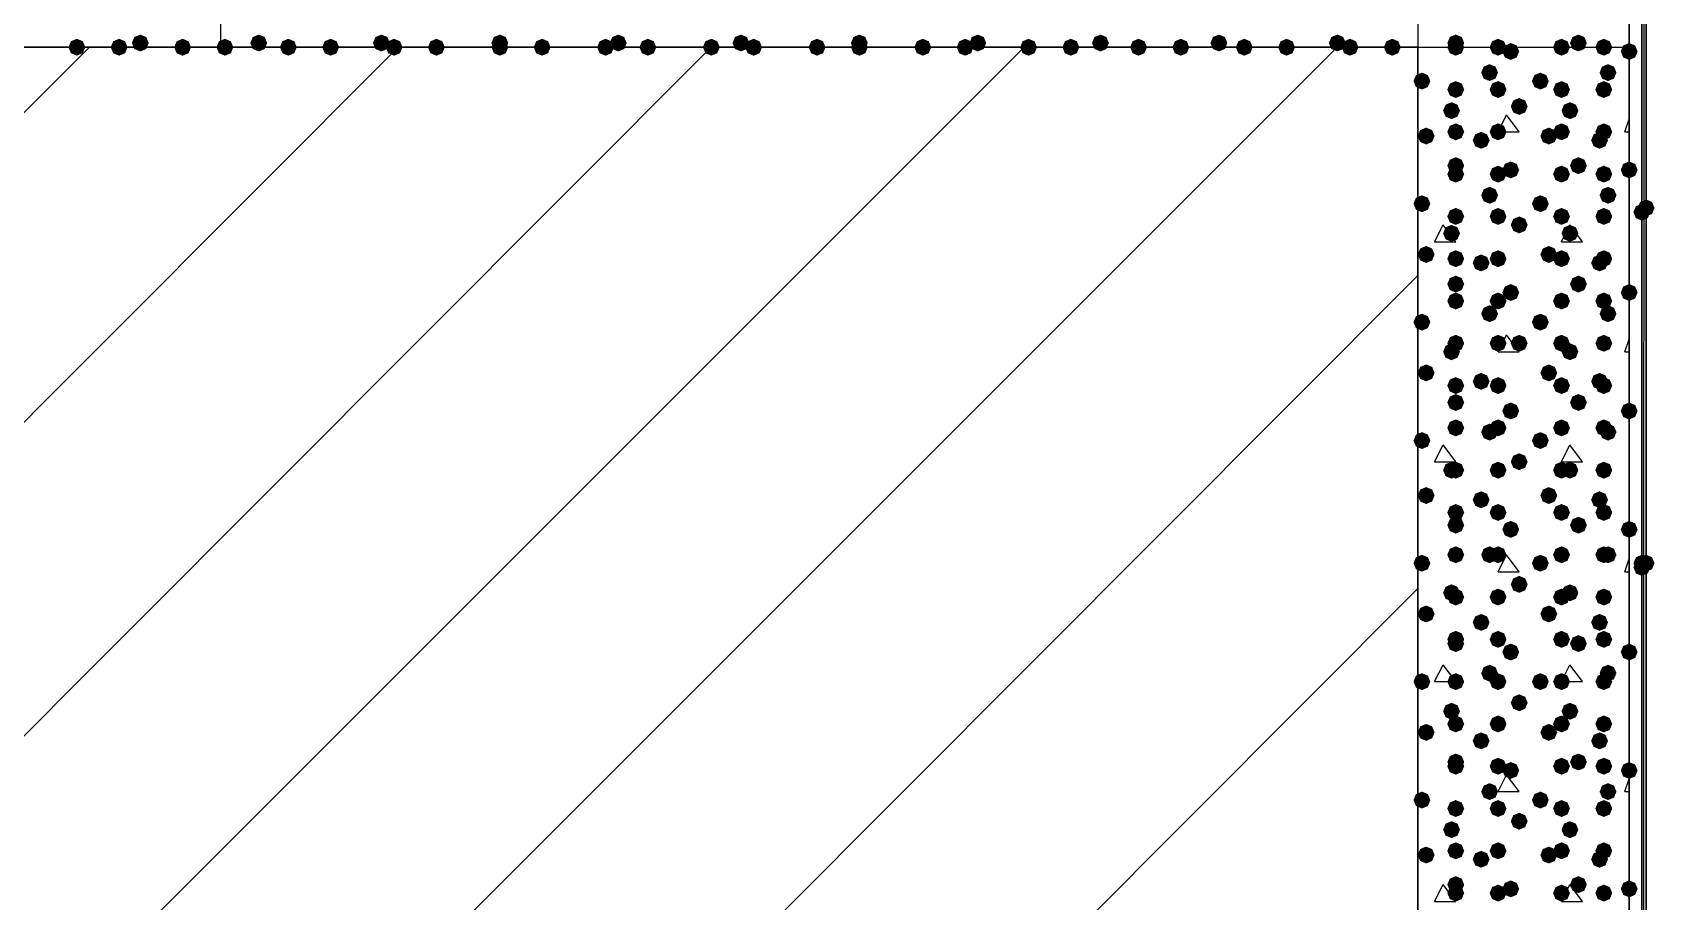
# Model space of a CAD drawing. Header units: millimetres. Extents: x 0 to 420, y 0 to 297.
# Drawn here: x 363.62 to 379.86, y 155.28 to 163.98 of the extents above; entities that cross this region are included whole.
import ezdxf

# ---------------------------------------------------------------- set-up
doc = ezdxf.new("R2010")
doc.units = ezdxf.units.MM
doc.layers.get('0').update_dxf_attribs({"linetype": 'CONTINUOUS'})

msp = doc.modelspace()

# ---------------------------------------------------------------- hatches: boundary and pattern name
at = {"true_color": 0x000007}
h = msp.add_hatch(color=0, dxfattribs=at)
h.paths.add_polyline_path([(379.73, 243.755333), (379.73, 100.160667)], flags=0)
h.paths.add_polyline_path([(379.73, 100.160667), (379.73, 243.755333)], flags=0)
for points in [[(364.151333, 163.83), (364.126463, 163.770204), (364.066667, 163.745333), (364.006871, 163.770204), (363.982, 163.83), (364.006871, 163.889796), (364.066667, 163.914667), (364.126462, 163.889796)], [(364.574667, 163.83), (364.549796, 163.770204), (364.49, 163.745333), (364.430204, 163.770204), (364.405333, 163.83), (364.430204, 163.889796), (364.49, 163.914667), (364.549796, 163.889796)], [(364.786333, 163.872333), (364.761462, 163.812537), (364.701667, 163.787667), (364.641871, 163.812537), (364.617, 163.872333), (364.641871, 163.932129), (364.701667, 163.957), (364.761462, 163.932129)], [(365.209667, 163.83), (365.184796, 163.770204), (365.125, 163.745333), (365.065204, 163.770204), (365.040333, 163.83), (365.065204, 163.889796), (365.125, 163.914667), (365.184796, 163.889796)], [(377.952, 163.872333), (377.927129, 163.812537), (377.867333, 163.787667), (377.807538, 163.812537), (377.782667, 163.872333), (377.807537, 163.932129), (377.867333, 163.957), (377.927129, 163.932129)], [(377.952, 163.83), (377.927129, 163.770204), (377.867333, 163.745333), (377.807538, 163.770204), (377.782667, 163.83), (377.807537, 163.889796), (377.867333, 163.914667), (377.927129, 163.889796)], [(378.375333, 163.83), (378.350462, 163.770204), (378.290667, 163.745333), (378.230871, 163.770204), (378.206, 163.83), (378.230871, 163.889796), (378.290667, 163.914667), (378.350462, 163.889796)], [(379.010333, 163.83), (378.985463, 163.770204), (378.925667, 163.745333), (378.865871, 163.770204), (378.841, 163.83), (378.865871, 163.889796), (378.925667, 163.914667), (378.985462, 163.889796)], [(379.179667, 163.872333), (379.154796, 163.812537), (379.095, 163.787667), (379.035204, 163.812537), (379.010333, 163.872333), (379.035204, 163.932129), (379.095, 163.957), (379.154796, 163.932129)], [(379.433667, 163.83), (379.408796, 163.770204), (379.349, 163.745333), (379.289204, 163.770204), (379.264333, 163.83), (379.289204, 163.889796), (379.349, 163.914667), (379.408796, 163.889796)]]:
    msp.add_hatch(color=0, dxfattribs=at).paths.add_polyline_path(points, flags=0)
at = {"true_color": 0x000008}
for points in [[(365.633, 163.83), (365.608129, 163.770204), (365.548333, 163.745333), (365.488538, 163.770204), (365.463667, 163.83), (365.488537, 163.889796), (365.548333, 163.914667), (365.608129, 163.889796)], [(365.971667, 163.872333), (365.946796, 163.812537), (365.887, 163.787667), (365.827204, 163.812537), (365.802333, 163.872333), (365.827204, 163.932129), (365.887, 163.957), (365.946796, 163.932129)], [(366.268, 163.83), (366.243129, 163.770204), (366.183333, 163.745333), (366.123538, 163.770204), (366.098667, 163.83), (366.123537, 163.889796), (366.183333, 163.914667), (366.243129, 163.889796)], [(366.691333, 163.83), (366.666462, 163.770204), (366.606667, 163.745333), (366.546871, 163.770204), (366.522, 163.83), (366.546871, 163.889796), (366.606667, 163.914667), (366.666462, 163.889796)], [(367.199333, 163.872333), (367.174462, 163.812537), (367.114667, 163.787667), (367.054871, 163.812537), (367.03, 163.872333), (367.054871, 163.932129), (367.114667, 163.957), (367.174462, 163.932129)], [(367.326333, 163.83), (367.301462, 163.770204), (367.241667, 163.745333), (367.181871, 163.770204), (367.157, 163.83), (367.181871, 163.889796), (367.241667, 163.914667), (367.301462, 163.889796)], [(367.749667, 163.83), (367.724796, 163.770204), (367.665, 163.745333), (367.605204, 163.770204), (367.580333, 163.83), (367.605204, 163.889796), (367.665, 163.914667), (367.724796, 163.889796)], [(368.384667, 163.872333), (368.359796, 163.812537), (368.3, 163.787667), (368.240204, 163.812537), (368.215333, 163.872333), (368.240204, 163.932129), (368.3, 163.957), (368.359796, 163.932129)], [(368.384667, 163.83), (368.359796, 163.770204), (368.3, 163.745333), (368.240204, 163.770204), (368.215333, 163.83), (368.240204, 163.889796), (368.3, 163.914667), (368.359796, 163.889796)], [(368.808, 163.83), (368.783129, 163.770204), (368.723333, 163.745333), (368.663537, 163.770204), (368.638667, 163.83), (368.663537, 163.889796), (368.723333, 163.914667), (368.783129, 163.889796)], [(369.443, 163.83), (369.418129, 163.770204), (369.358333, 163.745333), (369.298537, 163.770204), (369.273667, 163.83), (369.298537, 163.889796), (369.358333, 163.914667), (369.418129, 163.889796)], [(369.57, 163.872333), (369.545129, 163.812537), (369.485333, 163.787667), (369.425538, 163.812537), (369.400667, 163.872333), (369.425537, 163.932129), (369.485333, 163.957), (369.545129, 163.932129)], [(369.866333, 163.83), (369.841462, 163.770204), (369.781667, 163.745333), (369.721871, 163.770204), (369.697, 163.83), (369.721871, 163.889796), (369.781667, 163.914667), (369.841462, 163.889796)], [(370.501333, 163.83), (370.476462, 163.770204), (370.416667, 163.745333), (370.356871, 163.770204), (370.332, 163.83), (370.356871, 163.889796), (370.416667, 163.914667), (370.476462, 163.889796)], [(370.797667, 163.872333), (370.772796, 163.812537), (370.713, 163.787667), (370.653204, 163.812537), (370.628333, 163.872333), (370.653204, 163.932129), (370.713, 163.957), (370.772796, 163.932129)], [(370.924667, 163.83), (370.899796, 163.770204), (370.84, 163.745333), (370.780204, 163.770204), (370.755333, 163.83), (370.780204, 163.889796), (370.84, 163.914667), (370.899796, 163.889796)], [(371.559667, 163.83), (371.534796, 163.770204), (371.475, 163.745333), (371.415204, 163.770204), (371.390333, 163.83), (371.415204, 163.889796), (371.475, 163.914667), (371.534796, 163.889796)], [(371.983, 163.872333), (371.958129, 163.812537), (371.898333, 163.787667), (371.838538, 163.812537), (371.813667, 163.872333), (371.838537, 163.932129), (371.898333, 163.957), (371.958129, 163.932129)], [(371.983, 163.83), (371.958129, 163.770204), (371.898333, 163.745333), (371.838538, 163.770204), (371.813667, 163.83), (371.838537, 163.889796), (371.898333, 163.914667), (371.958129, 163.889796)], [(372.618, 163.83), (372.593129, 163.770204), (372.533333, 163.745333), (372.473538, 163.770204), (372.448667, 163.83), (372.473537, 163.889796), (372.533333, 163.914667), (372.593129, 163.889796)], [(373.041333, 163.83), (373.016462, 163.770204), (372.956667, 163.745333), (372.896871, 163.770204), (372.872, 163.83), (372.896871, 163.889796), (372.956667, 163.914667), (373.016462, 163.889796)], [(373.168333, 163.872333), (373.143462, 163.812537), (373.083667, 163.787667), (373.023871, 163.812537), (372.999, 163.872333), (373.023871, 163.932129), (373.083667, 163.957), (373.143462, 163.932129)], [(373.676333, 163.83), (373.651462, 163.770204), (373.591667, 163.745333), (373.531871, 163.770204), (373.507, 163.83), (373.531871, 163.889796), (373.591667, 163.914667), (373.651462, 163.889796)], [(374.099667, 163.83), (374.074796, 163.770204), (374.015, 163.745333), (373.955204, 163.770204), (373.930333, 163.83), (373.955204, 163.889796), (374.015, 163.914667), (374.074796, 163.889796)], [(374.396, 163.872333), (374.371129, 163.812537), (374.311333, 163.787667), (374.251537, 163.812537), (374.226667, 163.872333), (374.251537, 163.932129), (374.311333, 163.957), (374.371129, 163.932129)], [(374.777, 163.83), (374.752129, 163.770204), (374.692333, 163.745333), (374.632538, 163.770204), (374.607667, 163.83), (374.632537, 163.889796), (374.692333, 163.914667), (374.752129, 163.889796)], [(375.200333, 163.83), (375.175462, 163.770204), (375.115667, 163.745333), (375.055871, 163.770204), (375.031, 163.83), (375.055871, 163.889796), (375.115667, 163.914667), (375.175462, 163.889796)], [(375.581333, 163.872333), (375.556462, 163.812537), (375.496667, 163.787667), (375.436871, 163.812537), (375.412, 163.872333), (375.436871, 163.932129), (375.496667, 163.957), (375.556462, 163.932129)], [(375.835333, 163.83), (375.810462, 163.770204), (375.750667, 163.745333), (375.690871, 163.770204), (375.666, 163.83), (375.690871, 163.889796), (375.750667, 163.914667), (375.810462, 163.889796)], [(376.258667, 163.83), (376.233796, 163.770204), (376.174, 163.745333), (376.114204, 163.770204), (376.089333, 163.83), (376.114204, 163.889796), (376.174, 163.914667), (376.233796, 163.889796)], [(376.766667, 163.872333), (376.741796, 163.812537), (376.682, 163.787667), (376.622204, 163.812537), (376.597333, 163.872333), (376.622204, 163.932129), (376.682, 163.957), (376.741796, 163.932129)], [(376.893667, 163.83), (376.868796, 163.770204), (376.809, 163.745333), (376.749204, 163.770204), (376.724333, 163.83), (376.749204, 163.889796), (376.809, 163.914667), (376.868796, 163.889796)], [(377.317, 163.83), (377.292129, 163.770204), (377.232333, 163.745333), (377.172537, 163.770204), (377.147667, 163.83), (377.172537, 163.889796), (377.232333, 163.914667), (377.292129, 163.889796)], [(378.502333, 163.787667), (378.477462, 163.727871), (378.417667, 163.703), (378.357871, 163.727871), (378.333, 163.787667), (378.357871, 163.847462), (378.417667, 163.872333), (378.477462, 163.847463)], [(379.687667, 163.787667), (379.662796, 163.727871), (379.603, 163.703), (379.543204, 163.727871), (379.518333, 163.787667), (379.543204, 163.847462), (379.603, 163.872333), (379.662796, 163.847463)], [(378.290667, 163.576), (378.265796, 163.516204), (378.206, 163.491333), (378.146204, 163.516204), (378.121333, 163.576), (378.146204, 163.635796), (378.206, 163.660667), (378.265796, 163.635796)], [(379.476, 163.576), (379.451129, 163.516204), (379.391333, 163.491333), (379.331537, 163.516204), (379.306667, 163.576), (379.331537, 163.635796), (379.391333, 163.660667), (379.451129, 163.635796)], [(377.613333, 163.491333), (377.588462, 163.431537), (377.528667, 163.406667), (377.468871, 163.431537), (377.444, 163.491333), (377.468871, 163.551129), (377.528667, 163.576), (377.588462, 163.551129)], [(377.952, 163.406667), (377.927129, 163.346871), (377.867333, 163.322), (377.807538, 163.346871), (377.782667, 163.406667), (377.807537, 163.466462), (377.867333, 163.491333), (377.927129, 163.466463)], [(378.375333, 163.406667), (378.350462, 163.346871), (378.290667, 163.322), (378.230871, 163.346871), (378.206, 163.406667), (378.230871, 163.466462), (378.290667, 163.491333), (378.350462, 163.466463)], [(378.798667, 163.491333), (378.773796, 163.431537), (378.714, 163.406667), (378.654204, 163.431537), (378.629333, 163.491333), (378.654204, 163.551129), (378.714, 163.576), (378.773796, 163.551129)], [(379.010333, 163.406667), (378.985463, 163.346871), (378.925667, 163.322), (378.865871, 163.346871), (378.841, 163.406667), (378.865871, 163.466462), (378.925667, 163.491333), (378.985462, 163.466463)], [(379.433667, 163.406667), (379.408796, 163.346871), (379.349, 163.322), (379.289204, 163.346871), (379.264333, 163.406667), (379.289204, 163.466462), (379.349, 163.491333), (379.408796, 163.466463)], [(377.909667, 163.195), (377.884796, 163.135204), (377.825, 163.110333), (377.765204, 163.135204), (377.740333, 163.195), (377.765204, 163.254796), (377.825, 163.279667), (377.884796, 163.254796)], [(378.587, 163.237333), (378.562129, 163.177537), (378.502333, 163.152667), (378.442538, 163.177537), (378.417667, 163.237333), (378.442537, 163.297129), (378.502333, 163.322), (378.562129, 163.297129)], [(379.095, 163.195), (379.070129, 163.135204), (379.010333, 163.110333), (378.950538, 163.135204), (378.925667, 163.195), (378.950537, 163.254796), (379.010333, 163.279667), (379.070129, 163.254796)], [(377.655667, 162.941), (377.630796, 162.881204), (377.571, 162.856333), (377.511204, 162.881204), (377.486333, 162.941), (377.511204, 163.000796), (377.571, 163.025667), (377.630796, 163.000796)], [(377.952, 162.983333), (377.927129, 162.923537), (377.867333, 162.898667), (377.807538, 162.923537), (377.782667, 162.983333), (377.807537, 163.043129), (377.867333, 163.068), (377.927129, 163.043129)], [(378.375333, 162.983333), (378.350462, 162.923537), (378.290667, 162.898667), (378.230871, 162.923537), (378.206, 162.983333), (378.230871, 163.043129), (378.290667, 163.068), (378.350462, 163.043129)], [(378.883333, 162.941), (378.858462, 162.881204), (378.798667, 162.856333), (378.738871, 162.881204), (378.714, 162.941), (378.738871, 163.000796), (378.798667, 163.025667), (378.858462, 163.000796)], [(379.010333, 162.983333), (378.985463, 162.923537), (378.925667, 162.898667), (378.865871, 162.923537), (378.841, 162.983333), (378.865871, 163.043129), (378.925667, 163.068), (378.985462, 163.043129)], [(379.433667, 162.983333), (379.408796, 162.923537), (379.349, 162.898667), (379.289204, 162.923537), (379.264333, 162.983333), (379.289204, 163.043129), (379.349, 163.068), (379.408796, 163.043129)], [(378.206, 162.898667), (378.181129, 162.838871), (378.121333, 162.814), (378.061537, 162.838871), (378.036667, 162.898667), (378.061537, 162.958462), (378.121333, 162.983333), (378.181129, 162.958463)], [(379.391333, 162.898667), (379.366463, 162.838871), (379.306667, 162.814), (379.246871, 162.838871), (379.222, 162.898667), (379.246871, 162.958462), (379.306667, 162.983333), (379.366462, 162.958463)], [(377.952, 162.644667), (377.927129, 162.584871), (377.867333, 162.56), (377.807538, 162.584871), (377.782667, 162.644667), (377.807537, 162.704462), (377.867333, 162.729333), (377.927129, 162.704463)], [(378.502333, 162.602333), (378.477462, 162.542537), (378.417667, 162.517667), (378.357871, 162.542537), (378.333, 162.602333), (378.357871, 162.662129), (378.417667, 162.687), (378.477462, 162.662129)], [(379.179667, 162.644667), (379.154796, 162.584871), (379.095, 162.56), (379.035204, 162.584871), (379.010333, 162.644667), (379.035204, 162.704462), (379.095, 162.729333), (379.154796, 162.704463)], [(379.687667, 162.602333), (379.662796, 162.542537), (379.603, 162.517667), (379.543204, 162.542537), (379.518333, 162.602333), (379.543204, 162.662129), (379.603, 162.687), (379.662796, 162.662129)], [(377.952, 162.56), (377.927129, 162.500204), (377.867333, 162.475333), (377.807538, 162.500204), (377.782667, 162.56), (377.807537, 162.619796), (377.867333, 162.644667), (377.927129, 162.619796)], [(378.375333, 162.56), (378.350462, 162.500204), (378.290667, 162.475333), (378.230871, 162.500204), (378.206, 162.56), (378.230871, 162.619796), (378.290667, 162.644667), (378.350462, 162.619796)], [(379.010333, 162.56), (378.985463, 162.500204), (378.925667, 162.475333), (378.865871, 162.500204), (378.841, 162.56), (378.865871, 162.619796), (378.925667, 162.644667), (378.985462, 162.619796)], [(379.433667, 162.56), (379.408796, 162.500204), (379.349, 162.475333), (379.289204, 162.500204), (379.264333, 162.56), (379.289204, 162.619796), (379.349, 162.644667), (379.408796, 162.619796)], [(378.290667, 162.348333), (378.265796, 162.288537), (378.206, 162.263667), (378.146204, 162.288537), (378.121333, 162.348333), (378.146204, 162.408129), (378.206, 162.433), (378.265796, 162.408129)], [(379.476, 162.348333), (379.451129, 162.288537), (379.391333, 162.263667), (379.331537, 162.288537), (379.306667, 162.348333), (379.331537, 162.408129), (379.391333, 162.433), (379.451129, 162.408129)], [(377.613333, 162.263667), (377.588462, 162.203871), (377.528667, 162.179), (377.468871, 162.203871), (377.444, 162.263667), (377.468871, 162.323462), (377.528667, 162.348333), (377.588462, 162.323463)], [(377.952, 162.136667), (377.927129, 162.076871), (377.867333, 162.052), (377.807538, 162.076871), (377.782667, 162.136667), (377.807537, 162.196462), (377.867333, 162.221333), (377.927129, 162.196463)], [(378.375333, 162.136667), (378.350462, 162.076871), (378.290667, 162.052), (378.230871, 162.076871), (378.206, 162.136667), (378.230871, 162.196462), (378.290667, 162.221333), (378.350462, 162.196463)], [(378.798667, 162.263667), (378.773796, 162.203871), (378.714, 162.179), (378.654204, 162.203871), (378.629333, 162.263667), (378.654204, 162.323462), (378.714, 162.348333), (378.773796, 162.323463)], [(379.010333, 162.136667), (378.985463, 162.076871), (378.925667, 162.052), (378.865871, 162.076871), (378.841, 162.136667), (378.865871, 162.196462), (378.925667, 162.221333), (378.985462, 162.196463)], [(379.433667, 162.136667), (379.408796, 162.076871), (379.349, 162.052), (379.289204, 162.076871), (379.264333, 162.136667), (379.289204, 162.196462), (379.349, 162.221333), (379.408796, 162.196463)], [(377.909667, 161.967333), (377.884796, 161.907537), (377.825, 161.882667), (377.765204, 161.907537), (377.740333, 161.967333), (377.765204, 162.027129), (377.825, 162.052), (377.884796, 162.027129)], [(378.587, 162.052), (378.562129, 161.992204), (378.502333, 161.967333), (378.442538, 161.992204), (378.417667, 162.052), (378.442537, 162.111796), (378.502333, 162.136667), (378.562129, 162.111796)], [(379.095, 161.967333), (379.070129, 161.907537), (379.010333, 161.882667), (378.950538, 161.907537), (378.925667, 161.967333), (378.950537, 162.027129), (379.010333, 162.052), (379.070129, 162.027129)], [(377.655667, 161.755667), (377.630796, 161.695871), (377.571, 161.671), (377.511204, 161.695871), (377.486333, 161.755667), (377.511204, 161.815462), (377.571, 161.840333), (377.630796, 161.815463)], [(377.952, 161.713333), (377.927129, 161.653537), (377.867333, 161.628667), (377.807538, 161.653537), (377.782667, 161.713333), (377.807537, 161.773129), (377.867333, 161.798), (377.927129, 161.773129)], [(378.206, 161.671), (378.181129, 161.611204), (378.121333, 161.586333), (378.061537, 161.611204), (378.036667, 161.671), (378.061537, 161.730796), (378.121333, 161.755667), (378.181129, 161.730796)], [(378.375333, 161.713333), (378.350462, 161.653537), (378.290667, 161.628667), (378.230871, 161.653537), (378.206, 161.713333), (378.230871, 161.773129), (378.290667, 161.798), (378.350462, 161.773129)], [(378.883333, 161.755667), (378.858462, 161.695871), (378.798667, 161.671), (378.738871, 161.695871), (378.714, 161.755667), (378.738871, 161.815462), (378.798667, 161.840333), (378.858462, 161.815463)], [(379.010333, 161.713333), (378.985463, 161.653537), (378.925667, 161.628667), (378.865871, 161.653537), (378.841, 161.713333), (378.865871, 161.773129), (378.925667, 161.798), (378.985462, 161.773129)], [(379.391333, 161.671), (379.366463, 161.611204), (379.306667, 161.586333), (379.246871, 161.611204), (379.222, 161.671), (379.246871, 161.730796), (379.306667, 161.755667), (379.366462, 161.730796)], [(379.433667, 161.713333), (379.408796, 161.653537), (379.349, 161.628667), (379.289204, 161.653537), (379.264333, 161.713333), (379.289204, 161.773129), (379.349, 161.798), (379.408796, 161.773129)], [(377.952, 161.459333), (377.927129, 161.399538), (377.867333, 161.374667), (377.807538, 161.399538), (377.782667, 161.459333), (377.807537, 161.519129), (377.867333, 161.544), (377.927129, 161.519129)], [(379.179667, 161.459333), (379.154796, 161.399538), (379.095, 161.374667), (379.035204, 161.399538), (379.010333, 161.459333), (379.035204, 161.519129), (379.095, 161.544), (379.154796, 161.519129)], [(377.952, 161.29), (377.927129, 161.230204), (377.867333, 161.205333), (377.807538, 161.230204), (377.782667, 161.29), (377.807537, 161.349796), (377.867333, 161.374667), (377.927129, 161.349796)], [(378.375333, 161.29), (378.350462, 161.230204), (378.290667, 161.205333), (378.230871, 161.230204), (378.206, 161.29), (378.230871, 161.349796), (378.290667, 161.374667), (378.350462, 161.349796)], [(378.502333, 161.374667), (378.477462, 161.314871), (378.417667, 161.29), (378.357871, 161.314871), (378.333, 161.374667), (378.357871, 161.434462), (378.417667, 161.459333), (378.477462, 161.434463)], [(379.010333, 161.29), (378.985463, 161.230204), (378.925667, 161.205333), (378.865871, 161.230204), (378.841, 161.29), (378.865871, 161.349796), (378.925667, 161.374667), (378.985462, 161.349796)], [(379.433667, 161.29), (379.408796, 161.230204), (379.349, 161.205333), (379.289204, 161.230204), (379.264333, 161.29), (379.289204, 161.349796), (379.349, 161.374667), (379.408796, 161.349796)], [(379.687667, 161.374667), (379.662796, 161.314871), (379.603, 161.29), (379.543204, 161.314871), (379.518333, 161.374667), (379.543204, 161.434462), (379.603, 161.459333), (379.662796, 161.434463)], [(378.290667, 161.163), (378.265796, 161.103204), (378.206, 161.078333), (378.146204, 161.103204), (378.121333, 161.163), (378.146204, 161.222796), (378.206, 161.247667), (378.265796, 161.222796)], [(379.476, 161.163), (379.451129, 161.103204), (379.391333, 161.078333), (379.331537, 161.103204), (379.306667, 161.163), (379.331537, 161.222796), (379.391333, 161.247667), (379.451129, 161.222796)], [(377.613333, 161.078333), (377.588462, 161.018537), (377.528667, 160.993667), (377.468871, 161.018537), (377.444, 161.078333), (377.468871, 161.138129), (377.528667, 161.163), (377.588462, 161.138129)], [(378.798667, 161.078333), (378.773796, 161.018537), (378.714, 160.993667), (378.654204, 161.018537), (378.629333, 161.078333), (378.654204, 161.138129), (378.714, 161.163), (378.773796, 161.138129)], [(377.952, 160.866667), (377.927129, 160.806871), (377.867333, 160.782), (377.807538, 160.806871), (377.782667, 160.866667), (377.807537, 160.926462), (377.867333, 160.951333), (377.927129, 160.926463)], [(378.375333, 160.866667), (378.350462, 160.806871), (378.290667, 160.782), (378.230871, 160.806871), (378.206, 160.866667), (378.230871, 160.926462), (378.290667, 160.951333), (378.350462, 160.926463)], [(378.587, 160.866667), (378.562129, 160.806871), (378.502333, 160.782), (378.442538, 160.806871), (378.417667, 160.866667), (378.442537, 160.926462), (378.502333, 160.951333), (378.562129, 160.926463)], [(379.010333, 160.866667), (378.985463, 160.806871), (378.925667, 160.782), (378.865871, 160.806871), (378.841, 160.866667), (378.865871, 160.926462), (378.925667, 160.951333), (378.985462, 160.926463)], [(379.433667, 160.866667), (379.408796, 160.806871), (379.349, 160.782), (379.289204, 160.806871), (379.264333, 160.866667), (379.289204, 160.926462), (379.349, 160.951333), (379.408796, 160.926463)], [(377.909667, 160.782), (377.884796, 160.722204), (377.825, 160.697333), (377.765204, 160.722204), (377.740333, 160.782), (377.765204, 160.841796), (377.825, 160.866667), (377.884796, 160.841796)], [(379.095, 160.782), (379.070129, 160.722204), (379.010333, 160.697333), (378.950538, 160.722204), (378.925667, 160.782), (378.950537, 160.841796), (379.010333, 160.866667), (379.070129, 160.841796)], [(377.655667, 160.570333), (377.630796, 160.510537), (377.571, 160.485667), (377.511204, 160.510537), (377.486333, 160.570333), (377.511204, 160.630129), (377.571, 160.655), (377.630796, 160.630129)], [(378.206, 160.485667), (378.181129, 160.425871), (378.121333, 160.401), (378.061537, 160.425871), (378.036667, 160.485667), (378.061537, 160.545462), (378.121333, 160.570333), (378.181129, 160.545463)], [(378.883333, 160.570333), (378.858462, 160.510537), (378.798667, 160.485667), (378.738871, 160.510537), (378.714, 160.570333), (378.738871, 160.630129), (378.798667, 160.655), (378.858462, 160.630129)], [(379.391333, 160.485667), (379.366463, 160.425871), (379.306667, 160.401), (379.246871, 160.425871), (379.222, 160.485667), (379.246871, 160.545462), (379.306667, 160.570333), (379.366462, 160.545463)], [(377.952, 160.443333), (377.927129, 160.383537), (377.867333, 160.358667), (377.807538, 160.383537), (377.782667, 160.443333), (377.807537, 160.503129), (377.867333, 160.528), (377.927129, 160.503129)], [(378.375333, 160.443333), (378.350462, 160.383537), (378.290667, 160.358667), (378.230871, 160.383537), (378.206, 160.443333), (378.230871, 160.503129), (378.290667, 160.528), (378.350462, 160.503129)], [(379.010333, 160.443333), (378.985463, 160.383537), (378.925667, 160.358667), (378.865871, 160.383537), (378.841, 160.443333), (378.865871, 160.503129), (378.925667, 160.528), (378.985462, 160.503129)], [(379.433667, 160.443333), (379.408796, 160.383537), (379.349, 160.358667), (379.289204, 160.383537), (379.264333, 160.443333), (379.289204, 160.503129), (379.349, 160.528), (379.408796, 160.503129)], [(377.952, 160.274), (377.927129, 160.214204), (377.867333, 160.189333), (377.807538, 160.214204), (377.782667, 160.274), (377.807537, 160.333796), (377.867333, 160.358667), (377.927129, 160.333796)], [(378.502333, 160.189333), (378.477462, 160.129537), (378.417667, 160.104667), (378.357871, 160.129537), (378.333, 160.189333), (378.357871, 160.249129), (378.417667, 160.274), (378.477462, 160.249129)], [(379.179667, 160.274), (379.154796, 160.214204), (379.095, 160.189333), (379.035204, 160.214204), (379.010333, 160.274), (379.035204, 160.333796), (379.095, 160.358667), (379.154796, 160.333796)], [(379.687667, 160.189333), (379.662796, 160.129537), (379.603, 160.104667), (379.543204, 160.129537), (379.518333, 160.189333), (379.543204, 160.249129), (379.603, 160.274), (379.662796, 160.249129)], [(377.952, 160.02), (377.927129, 159.960204), (377.867333, 159.935333), (377.807538, 159.960204), (377.782667, 160.02), (377.807537, 160.079796), (377.867333, 160.104667), (377.927129, 160.079796)], [(378.375333, 160.02), (378.350462, 159.960204), (378.290667, 159.935333), (378.230871, 159.960204), (378.206, 160.02), (378.230871, 160.079796), (378.290667, 160.104667), (378.350462, 160.079796)], [(379.010333, 160.02), (378.985463, 159.960204), (378.925667, 159.935333), (378.865871, 159.960204), (378.841, 160.02), (378.865871, 160.079796), (378.925667, 160.104667), (378.985462, 160.079796)], [(379.433667, 160.02), (379.408796, 159.960204), (379.349, 159.935333), (379.289204, 159.960204), (379.264333, 160.02), (379.289204, 160.079796), (379.349, 160.104667), (379.408796, 160.079796)], [(377.613333, 159.893), (377.588462, 159.833204), (377.528667, 159.808333), (377.468871, 159.833204), (377.444, 159.893), (377.468871, 159.952796), (377.528667, 159.977667), (377.588462, 159.952796)], [(378.290667, 159.977667), (378.265796, 159.917871), (378.206, 159.893), (378.146204, 159.917871), (378.121333, 159.977667), (378.146204, 160.037462), (378.206, 160.062333), (378.265796, 160.037463)], [(378.798667, 159.893), (378.773796, 159.833204), (378.714, 159.808333), (378.654204, 159.833204), (378.629333, 159.893), (378.654204, 159.952796), (378.714, 159.977667), (378.773796, 159.952796)], [(379.476, 159.977667), (379.451129, 159.917871), (379.391333, 159.893), (379.331537, 159.917871), (379.306667, 159.977667), (379.331537, 160.037462), (379.391333, 160.062333), (379.451129, 160.037463)], [(378.587, 159.681333), (378.562129, 159.621537), (378.502333, 159.596667), (378.442538, 159.621537), (378.417667, 159.681333), (378.442537, 159.741129), (378.502333, 159.766), (378.562129, 159.741129)], [(377.909667, 159.596667), (377.884796, 159.536871), (377.825, 159.512), (377.765204, 159.536871), (377.740333, 159.596667), (377.765204, 159.656462), (377.825, 159.681333), (377.884796, 159.656463)], [(377.952, 159.596667), (377.927129, 159.536871), (377.867333, 159.512), (377.807538, 159.536871), (377.782667, 159.596667), (377.807537, 159.656462), (377.867333, 159.681333), (377.927129, 159.656463)], [(378.375333, 159.596667), (378.350462, 159.536871), (378.290667, 159.512), (378.230871, 159.536871), (378.206, 159.596667), (378.230871, 159.656462), (378.290667, 159.681333), (378.350462, 159.656463)], [(379.010333, 159.596667), (378.985463, 159.536871), (378.925667, 159.512), (378.865871, 159.536871), (378.841, 159.596667), (378.865871, 159.656462), (378.925667, 159.681333), (378.985462, 159.656463)], [(379.095, 159.596667), (379.070129, 159.536871), (379.010333, 159.512), (378.950538, 159.536871), (378.925667, 159.596667), (378.950537, 159.656462), (379.010333, 159.681333), (379.070129, 159.656463)], [(379.433667, 159.596667), (379.408796, 159.536871), (379.349, 159.512), (379.289204, 159.536871), (379.264333, 159.596667), (379.289204, 159.656462), (379.349, 159.681333), (379.408796, 159.656463)], [(377.655667, 159.342667), (377.630796, 159.282871), (377.571, 159.258), (377.511204, 159.282871), (377.486333, 159.342667), (377.511204, 159.402462), (377.571, 159.427333), (377.630796, 159.402463)], [(378.883333, 159.342667), (378.858462, 159.282871), (378.798667, 159.258), (378.738871, 159.282871), (378.714, 159.342667), (378.738871, 159.402462), (378.798667, 159.427333), (378.858462, 159.402463)], [(378.206, 159.300333), (378.181129, 159.240537), (378.121333, 159.215667), (378.061537, 159.240537), (378.036667, 159.300333), (378.061537, 159.360129), (378.121333, 159.385), (378.181129, 159.360129)], [(379.391333, 159.300333), (379.366463, 159.240537), (379.306667, 159.215667), (379.246871, 159.240537), (379.222, 159.300333), (379.246871, 159.360129), (379.306667, 159.385), (379.366462, 159.360129)], [(377.952, 159.173333), (377.927129, 159.113537), (377.867333, 159.088667), (377.807538, 159.113537), (377.782667, 159.173333), (377.807537, 159.233129), (377.867333, 159.258), (377.927129, 159.233129)], [(377.952, 159.046333), (377.927129, 158.986537), (377.867333, 158.961667), (377.807538, 158.986537), (377.782667, 159.046333), (377.807537, 159.106129), (377.867333, 159.131), (377.927129, 159.106129)], [(378.375333, 159.173333), (378.350462, 159.113537), (378.290667, 159.088667), (378.230871, 159.113537), (378.206, 159.173333), (378.230871, 159.233129), (378.290667, 159.258), (378.350462, 159.233129)], [(379.010333, 159.173333), (378.985463, 159.113537), (378.925667, 159.088667), (378.865871, 159.113537), (378.841, 159.173333), (378.865871, 159.233129), (378.925667, 159.258), (378.985462, 159.233129)], [(379.179667, 159.046333), (379.154796, 158.986537), (379.095, 158.961667), (379.035204, 158.986537), (379.010333, 159.046333), (379.035204, 159.106129), (379.095, 159.131), (379.154796, 159.106129)], [(379.433667, 159.173333), (379.408796, 159.113537), (379.349, 159.088667), (379.289204, 159.113537), (379.264333, 159.173333), (379.289204, 159.233129), (379.349, 159.258), (379.408796, 159.233129)], [(378.502333, 159.004), (378.477462, 158.944204), (378.417667, 158.919333), (378.357871, 158.944204), (378.333, 159.004), (378.357871, 159.063796), (378.417667, 159.088667), (378.477462, 159.063796)], [(379.687667, 159.004), (379.662796, 158.944204), (379.603, 158.919333), (379.543204, 158.944204), (379.518333, 159.004), (379.543204, 159.063796), (379.603, 159.088667), (379.662796, 159.063796)], [(377.952, 158.75), (377.927129, 158.690204), (377.867333, 158.665333), (377.807538, 158.690204), (377.782667, 158.75), (377.807537, 158.809796), (377.867333, 158.834667), (377.927129, 158.809796)], [(378.290667, 158.75), (378.265796, 158.690204), (378.206, 158.665333), (378.146204, 158.690204), (378.121333, 158.75), (378.146204, 158.809796), (378.206, 158.834667), (378.265796, 158.809796)], [(378.375333, 158.75), (378.350462, 158.690204), (378.290667, 158.665333), (378.230871, 158.690204), (378.206, 158.75), (378.230871, 158.809796), (378.290667, 158.834667), (378.350462, 158.809796)], [(379.010333, 158.75), (378.985463, 158.690204), (378.925667, 158.665333), (378.865871, 158.690204), (378.841, 158.75), (378.865871, 158.809796), (378.925667, 158.834667), (378.985462, 158.809796)], [(379.433667, 158.75), (379.408796, 158.690204), (379.349, 158.665333), (379.289204, 158.690204), (379.264333, 158.75), (379.289204, 158.809796), (379.349, 158.834667), (379.408796, 158.809796)], [(379.476, 158.75), (379.451129, 158.690204), (379.391333, 158.665333), (379.331537, 158.690204), (379.306667, 158.75), (379.331537, 158.809796), (379.391333, 158.834667), (379.451129, 158.809796)], [(377.613333, 158.665333), (377.588462, 158.605537), (377.528667, 158.580667), (377.468871, 158.605537), (377.444, 158.665333), (377.468871, 158.725129), (377.528667, 158.75), (377.588462, 158.725129)], [(378.798667, 158.665333), (378.773796, 158.605537), (378.714, 158.580667), (378.654204, 158.605537), (378.629333, 158.665333), (378.654204, 158.725129), (378.714, 158.75), (378.773796, 158.725129)], [(377.909667, 158.369), (377.884796, 158.309204), (377.825, 158.284333), (377.765204, 158.309204), (377.740333, 158.369), (377.765204, 158.428796), (377.825, 158.453667), (377.884796, 158.428796)], [(378.587, 158.453667), (378.562129, 158.393871), (378.502333, 158.369), (378.442538, 158.393871), (378.417667, 158.453667), (378.442537, 158.513462), (378.502333, 158.538333), (378.562129, 158.513463)], [(379.095, 158.369), (379.070129, 158.309204), (379.010333, 158.284333), (378.950538, 158.309204), (378.925667, 158.369), (378.950537, 158.428796), (379.010333, 158.453667), (379.070129, 158.428796)], [(377.952, 158.326667), (377.927129, 158.266871), (377.867333, 158.242), (377.807538, 158.266871), (377.782667, 158.326667), (377.807537, 158.386462), (377.867333, 158.411333), (377.927129, 158.386463)], [(378.375333, 158.326667), (378.350462, 158.266871), (378.290667, 158.242), (378.230871, 158.266871), (378.206, 158.326667), (378.230871, 158.386462), (378.290667, 158.411333), (378.350462, 158.386463)], [(379.010333, 158.326667), (378.985463, 158.266871), (378.925667, 158.242), (378.865871, 158.266871), (378.841, 158.326667), (378.865871, 158.386462), (378.925667, 158.411333), (378.985462, 158.386463)], [(379.433667, 158.326667), (379.408796, 158.266871), (379.349, 158.242), (379.289204, 158.266871), (379.264333, 158.326667), (379.289204, 158.386462), (379.349, 158.411333), (379.408796, 158.386463)], [(377.655667, 158.157333), (377.630796, 158.097537), (377.571, 158.072667), (377.511204, 158.097537), (377.486333, 158.157333), (377.511204, 158.217129), (377.571, 158.242), (377.630796, 158.217129)], [(378.206, 158.072667), (378.181129, 158.012871), (378.121333, 157.988), (378.061537, 158.012871), (378.036667, 158.072667), (378.061537, 158.132462), (378.121333, 158.157333), (378.181129, 158.132463)], [(378.883333, 158.157333), (378.858462, 158.097537), (378.798667, 158.072667), (378.738871, 158.097537), (378.714, 158.157333), (378.738871, 158.217129), (378.798667, 158.242), (378.858462, 158.217129)], [(379.391333, 158.072667), (379.366463, 158.012871), (379.306667, 157.988), (379.246871, 158.012871), (379.222, 158.072667), (379.246871, 158.132462), (379.306667, 158.157333), (379.366462, 158.132463)], [(377.952, 157.903333), (377.927129, 157.843537), (377.867333, 157.818667), (377.807538, 157.843537), (377.782667, 157.903333), (377.807537, 157.963129), (377.867333, 157.988), (377.927129, 157.963129)], [(378.375333, 157.903333), (378.350462, 157.843537), (378.290667, 157.818667), (378.230871, 157.843537), (378.206, 157.903333), (378.230871, 157.963129), (378.290667, 157.988), (378.350462, 157.963129)], [(379.010333, 157.903333), (378.985463, 157.843537), (378.925667, 157.818667), (378.865871, 157.843537), (378.841, 157.903333), (378.865871, 157.963129), (378.925667, 157.988), (378.985462, 157.963129)], [(379.433667, 157.903333), (379.408796, 157.843537), (379.349, 157.818667), (379.289204, 157.843537), (379.264333, 157.903333), (379.289204, 157.963129), (379.349, 157.988), (379.408796, 157.963129)], [(377.952, 157.861), (377.927129, 157.801204), (377.867333, 157.776333), (377.807538, 157.801204), (377.782667, 157.861), (377.807537, 157.920796), (377.867333, 157.945667), (377.927129, 157.920796)], [(378.502333, 157.776333), (378.477462, 157.716537), (378.417667, 157.691667), (378.357871, 157.716537), (378.333, 157.776333), (378.357871, 157.836129), (378.417667, 157.861), (378.477462, 157.836129)], [(379.179667, 157.861), (379.154796, 157.801204), (379.095, 157.776333), (379.035204, 157.801204), (379.010333, 157.861), (379.035204, 157.920796), (379.095, 157.945667), (379.154796, 157.920796)], [(379.687667, 157.776333), (379.662796, 157.716537), (379.603, 157.691667), (379.543204, 157.716537), (379.518333, 157.776333), (379.543204, 157.836129), (379.603, 157.861), (379.662796, 157.836129)], [(378.290667, 157.564667), (378.265796, 157.504871), (378.206, 157.48), (378.146204, 157.504871), (378.121333, 157.564667), (378.146204, 157.624462), (378.206, 157.649333), (378.265796, 157.624463)], [(379.476, 157.564667), (379.451129, 157.504871), (379.391333, 157.48), (379.331537, 157.504871), (379.306667, 157.564667), (379.331537, 157.624462), (379.391333, 157.649333), (379.451129, 157.624463)], [(377.613333, 157.48), (377.588462, 157.420204), (377.528667, 157.395333), (377.468871, 157.420204), (377.444, 157.48), (377.468871, 157.539796), (377.528667, 157.564667), (377.588462, 157.539796)], [(377.952, 157.48), (377.927129, 157.420204), (377.867333, 157.395333), (377.807538, 157.420204), (377.782667, 157.48), (377.807537, 157.539796), (377.867333, 157.564667), (377.927129, 157.539796)], [(378.375333, 157.48), (378.350462, 157.420204), (378.290667, 157.395333), (378.230871, 157.420204), (378.206, 157.48), (378.230871, 157.539796), (378.290667, 157.564667), (378.350462, 157.539796)], [(378.798667, 157.48), (378.773796, 157.420204), (378.714, 157.395333), (378.654204, 157.420204), (378.629333, 157.48), (378.654204, 157.539796), (378.714, 157.564667), (378.773796, 157.539796)], [(379.010333, 157.48), (378.985463, 157.420204), (378.925667, 157.395333), (378.865871, 157.420204), (378.841, 157.48), (378.865871, 157.539796), (378.925667, 157.564667), (378.985462, 157.539796)], [(379.433667, 157.48), (379.408796, 157.420204), (379.349, 157.395333), (379.289204, 157.420204), (379.264333, 157.48), (379.289204, 157.539796), (379.349, 157.564667), (379.408796, 157.539796)], [(378.587, 157.268333), (378.562129, 157.208537), (378.502333, 157.183667), (378.442538, 157.208537), (378.417667, 157.268333), (378.442537, 157.328129), (378.502333, 157.353), (378.562129, 157.328129)], [(377.909667, 157.183667), (377.884796, 157.123871), (377.825, 157.099), (377.765204, 157.123871), (377.740333, 157.183667), (377.765204, 157.243462), (377.825, 157.268333), (377.884796, 157.243463)], [(379.095, 157.183667), (379.070129, 157.123871), (379.010333, 157.099), (378.950538, 157.123871), (378.925667, 157.183667), (378.950537, 157.243462), (379.010333, 157.268333), (379.070129, 157.243463)], [(377.655667, 156.972), (377.630796, 156.912204), (377.571, 156.887333), (377.511204, 156.912204), (377.486333, 156.972), (377.511204, 157.031796), (377.571, 157.056667), (377.630796, 157.031796)], [(377.952, 157.056667), (377.927129, 156.996871), (377.867333, 156.972), (377.807538, 156.996871), (377.782667, 157.056667), (377.807537, 157.116462), (377.867333, 157.141333), (377.927129, 157.116463)], [(378.375333, 157.056667), (378.350462, 156.996871), (378.290667, 156.972), (378.230871, 156.996871), (378.206, 157.056667), (378.230871, 157.116462), (378.290667, 157.141333), (378.350462, 157.116463)], [(378.883333, 156.972), (378.858462, 156.912204), (378.798667, 156.887333), (378.738871, 156.912204), (378.714, 156.972), (378.738871, 157.031796), (378.798667, 157.056667), (378.858462, 157.031796)], [(379.010333, 157.056667), (378.985463, 156.996871), (378.925667, 156.972), (378.865871, 156.996871), (378.841, 157.056667), (378.865871, 157.116462), (378.925667, 157.141333), (378.985462, 157.116463)], [(379.433667, 157.056667), (379.408796, 156.996871), (379.349, 156.972), (379.289204, 156.996871), (379.264333, 157.056667), (379.289204, 157.116462), (379.349, 157.141333), (379.408796, 157.116463)], [(378.206, 156.887333), (378.181129, 156.827537), (378.121333, 156.802667), (378.061537, 156.827537), (378.036667, 156.887333), (378.061537, 156.947129), (378.121333, 156.972), (378.181129, 156.947129)], [(379.391333, 156.887333), (379.366463, 156.827537), (379.306667, 156.802667), (379.246871, 156.827537), (379.222, 156.887333), (379.246871, 156.947129), (379.306667, 156.972), (379.366462, 156.947129)], [(377.952, 156.675667), (377.927129, 156.615871), (377.867333, 156.591), (377.807538, 156.615871), (377.782667, 156.675667), (377.807537, 156.735462), (377.867333, 156.760333), (377.927129, 156.735463)], [(377.952, 156.633333), (377.927129, 156.573537), (377.867333, 156.548667), (377.807538, 156.573537), (377.782667, 156.633333), (377.807537, 156.693129), (377.867333, 156.718), (377.927129, 156.693129)], [(378.375333, 156.633333), (378.350462, 156.573537), (378.290667, 156.548667), (378.230871, 156.573537), (378.206, 156.633333), (378.230871, 156.693129), (378.290667, 156.718), (378.350462, 156.693129)], [(378.502333, 156.591), (378.477462, 156.531204), (378.417667, 156.506333), (378.357871, 156.531204), (378.333, 156.591), (378.357871, 156.650796), (378.417667, 156.675667), (378.477462, 156.650796)], [(379.010333, 156.633333), (378.985463, 156.573537), (378.925667, 156.548667), (378.865871, 156.573537), (378.841, 156.633333), (378.865871, 156.693129), (378.925667, 156.718), (378.985462, 156.693129)], [(379.179667, 156.675667), (379.154796, 156.615871), (379.095, 156.591), (379.035204, 156.615871), (379.010333, 156.675667), (379.035204, 156.735462), (379.095, 156.760333), (379.154796, 156.735463)], [(379.433667, 156.633333), (379.408796, 156.573537), (379.349, 156.548667), (379.289204, 156.573537), (379.264333, 156.633333), (379.289204, 156.693129), (379.349, 156.718), (379.408796, 156.693129)], [(379.687667, 156.591), (379.662796, 156.531204), (379.603, 156.506333), (379.543204, 156.531204), (379.518333, 156.591), (379.543204, 156.650796), (379.603, 156.675667), (379.662796, 156.650796)], [(377.613333, 156.294667), (377.588462, 156.234871), (377.528667, 156.21), (377.468871, 156.234871), (377.444, 156.294667), (377.468871, 156.354462), (377.528667, 156.379333), (377.588462, 156.354463)], [(378.290667, 156.379333), (378.265796, 156.319538), (378.206, 156.294667), (378.146204, 156.319538), (378.121333, 156.379333), (378.146204, 156.439129), (378.206, 156.464), (378.265796, 156.439129)], [(378.798667, 156.294667), (378.773796, 156.234871), (378.714, 156.21), (378.654204, 156.234871), (378.629333, 156.294667), (378.654204, 156.354462), (378.714, 156.379333), (378.773796, 156.354463)], [(379.476, 156.379333), (379.451129, 156.319538), (379.391333, 156.294667), (379.331537, 156.319538), (379.306667, 156.379333), (379.331537, 156.439129), (379.391333, 156.464), (379.451129, 156.439129)], [(377.952, 156.21), (377.927129, 156.150204), (377.867333, 156.125333), (377.807538, 156.150204), (377.782667, 156.21), (377.807537, 156.269796), (377.867333, 156.294667), (377.927129, 156.269796)], [(378.375333, 156.21), (378.350462, 156.150204), (378.290667, 156.125333), (378.230871, 156.150204), (378.206, 156.21), (378.230871, 156.269796), (378.290667, 156.294667), (378.350462, 156.269796)], [(379.010333, 156.21), (378.985463, 156.150204), (378.925667, 156.125333), (378.865871, 156.150204), (378.841, 156.21), (378.865871, 156.269796), (378.925667, 156.294667), (378.985462, 156.269796)], [(379.433667, 156.21), (379.408796, 156.150204), (379.349, 156.125333), (379.289204, 156.150204), (379.264333, 156.21), (379.289204, 156.269796), (379.349, 156.294667), (379.408796, 156.269796)], [(377.909667, 155.998333), (377.884796, 155.938538), (377.825, 155.913667), (377.765204, 155.938538), (377.740333, 155.998333), (377.765204, 156.058129), (377.825, 156.083), (377.884796, 156.058129)], [(378.587, 156.083), (378.562129, 156.023204), (378.502333, 155.998333), (378.442538, 156.023204), (378.417667, 156.083), (378.442537, 156.142796), (378.502333, 156.167667), (378.562129, 156.142796)], [(379.095, 155.998333), (379.070129, 155.938538), (379.010333, 155.913667), (378.950538, 155.938538), (378.925667, 155.998333), (378.950537, 156.058129), (379.010333, 156.083), (379.070129, 156.058129)], [(377.952, 155.786667), (377.927129, 155.726871), (377.867333, 155.702), (377.807538, 155.726871), (377.782667, 155.786667), (377.807537, 155.846462), (377.867333, 155.871333), (377.927129, 155.846463)], [(378.375333, 155.786667), (378.350462, 155.726871), (378.290667, 155.702), (378.230871, 155.726871), (378.206, 155.786667), (378.230871, 155.846462), (378.290667, 155.871333), (378.350462, 155.846463)], [(379.010333, 155.786667), (378.985463, 155.726871), (378.925667, 155.702), (378.865871, 155.726871), (378.841, 155.786667), (378.865871, 155.846462), (378.925667, 155.871333), (378.985462, 155.846463)], [(379.433667, 155.786667), (379.408796, 155.726871), (379.349, 155.702), (379.289204, 155.726871), (379.264333, 155.786667), (379.289204, 155.846462), (379.349, 155.871333), (379.408796, 155.846463)], [(377.655667, 155.744333), (377.630796, 155.684537), (377.571, 155.659667), (377.511204, 155.684537), (377.486333, 155.744333), (377.511204, 155.804129), (377.571, 155.829), (377.630796, 155.804129)], [(378.206, 155.702), (378.181129, 155.642204), (378.121333, 155.617333), (378.061537, 155.642204), (378.036667, 155.702), (378.061537, 155.761796), (378.121333, 155.786667), (378.181129, 155.761796)], [(378.883333, 155.744333), (378.858462, 155.684537), (378.798667, 155.659667), (378.738871, 155.684537), (378.714, 155.744333), (378.738871, 155.804129), (378.798667, 155.829), (378.858462, 155.804129)], [(379.391333, 155.702), (379.366463, 155.642204), (379.306667, 155.617333), (379.246871, 155.642204), (379.222, 155.702), (379.246871, 155.761796), (379.306667, 155.786667), (379.366462, 155.761796)], [(377.952, 155.448), (377.927129, 155.388204), (377.867333, 155.363333), (377.807538, 155.388204), (377.782667, 155.448), (377.807537, 155.507796), (377.867333, 155.532667), (377.927129, 155.507796)], [(379.179667, 155.448), (379.154796, 155.388204), (379.095, 155.363333), (379.035204, 155.388204), (379.010333, 155.448), (379.035204, 155.507796), (379.095, 155.532667), (379.154796, 155.507796)], [(377.952, 155.363333), (377.927129, 155.303537), (377.867333, 155.278667), (377.807538, 155.303537), (377.782667, 155.363333), (377.807537, 155.423129), (377.867333, 155.448), (377.927129, 155.423129)], [(378.375333, 155.363333), (378.350462, 155.303537), (378.290667, 155.278667), (378.230871, 155.303537), (378.206, 155.363333), (378.230871, 155.423129), (378.290667, 155.448), (378.350462, 155.423129)], [(378.502333, 155.405667), (378.477462, 155.345871), (378.417667, 155.321), (378.357871, 155.345871), (378.333, 155.405667), (378.357871, 155.465462), (378.417667, 155.490333), (378.477462, 155.465463)], [(379.010333, 155.363333), (378.985463, 155.303537), (378.925667, 155.278667), (378.865871, 155.303537), (378.841, 155.363333), (378.865871, 155.423129), (378.925667, 155.448), (378.985462, 155.423129)], [(379.433667, 155.363333), (379.408796, 155.303537), (379.349, 155.278667), (379.289204, 155.303537), (379.264333, 155.363333), (379.289204, 155.423129), (379.349, 155.448), (379.408796, 155.423129)], [(379.687667, 155.405667), (379.662796, 155.345871), (379.603, 155.321), (379.543204, 155.345871), (379.518333, 155.405667), (379.543204, 155.465462), (379.603, 155.490333), (379.662796, 155.465463)]]:
    msp.add_hatch(color=0, dxfattribs=at).paths.add_polyline_path(points, flags=0)
at = {"true_color": 0x0000fe}
for points in [[(379.814667, 162.179), (379.789796, 162.119204), (379.73, 162.094333), (379.670204, 162.119204), (379.645333, 162.179), (379.670204, 162.238796), (379.73, 162.263667), (379.789796, 162.238796)], [(379.814667, 162.179), (379.789796, 162.119204), (379.73, 162.094333), (379.670204, 162.119204), (379.645333, 162.179), (379.670204, 162.238796), (379.73, 162.263667), (379.789796, 162.238796)], [(379.814667, 162.179), (379.789796, 162.119204), (379.73, 162.094333), (379.670204, 162.119204), (379.645333, 162.179), (379.670204, 162.238796), (379.73, 162.263667), (379.789796, 162.238796)], [(379.857, 162.221333), (379.832129, 162.161537), (379.772333, 162.136667), (379.712538, 162.161537), (379.687667, 162.221333), (379.712537, 162.281129), (379.772333, 162.306), (379.832129, 162.281129)], [(379.814667, 158.665333), (379.789796, 158.605537), (379.73, 158.580667), (379.670204, 158.605537), (379.645333, 158.665333), (379.670204, 158.725129), (379.73, 158.75), (379.789796, 158.725129)], [(379.814667, 158.623), (379.789796, 158.563204), (379.73, 158.538333), (379.670204, 158.563204), (379.645333, 158.623), (379.670204, 158.682796), (379.73, 158.707667), (379.789796, 158.682796)], [(379.814667, 158.623), (379.789796, 158.563204), (379.73, 158.538333), (379.670204, 158.563204), (379.645333, 158.623), (379.670204, 158.682796), (379.73, 158.707667), (379.789796, 158.682796)], [(379.857, 158.665333), (379.832129, 158.605537), (379.772333, 158.580667), (379.712538, 158.605537), (379.687667, 158.665333), (379.712537, 158.725129), (379.772333, 158.75), (379.832129, 158.725129)]]:
    msp.add_hatch(color=0, dxfattribs=at).paths.add_polyline_path(points, flags=0)

# ---------------------------------------------------------------- linework, layer by layer
at = {"color": 0, "true_color": 0x000007}
for points in [[(379.772333, 100.118333), (379.772333, 243.797667), (379.73, 243.797667)], [(379.73, 243.755333), (379.772333, 243.755333), (379.73, 100.118333)], [(379.73, 243.755333), (379.73, 100.118333)], [(379.73, 243.755333), (379.73, 100.160667), (379.73, 100.118333)], [(379.73, 243.755333), (379.73, 100.160667)], [(379.772333, 243.755333), (379.772333, 100.118333)], [(365.506, 163.83), (377.486333, 163.83)], [(377.486333, 163.83), (377.486333, 144.737667)], [(379.603, 144.737667), (379.603, 163.83)]]:
    msp.add_lwpolyline(points, dxfattribs=at)
for points in [[(379.73, 243.755333), (379.73, 100.118333)], [(379.73, 243.755333), (379.73, 100.160667)], [(379.73, 100.160667), (379.73, 243.755333)], [(31.369, 142.621), (31.369, 165.946667), (379.603, 165.946667), (379.603, 142.621), (217.17, 142.621), (217.17, 121.454333), (193.844333, 121.454333), (193.844333, 142.621)], [(31.369, 142.621), (31.369, 165.946667), (379.603, 165.946667), (379.603, 142.621), (217.17, 142.621), (217.17, 121.454333), (193.844333, 121.454333), (193.844333, 142.621)], [(363.389333, 165.946667), (363.389333, 163.83), (365.506, 163.83), (365.506, 165.946667)], [(377.486333, 165.946667), (377.486333, 163.83), (379.603, 163.83), (379.603, 165.946667)]]:
    msp.add_lwpolyline(points, close=True, dxfattribs=at)
at = {"color": 0, "true_color": 0x0000fd}
msp.add_lwpolyline([(215.053333, 144.737667), (377.486333, 144.737667), (377.486333, 163.83), (33.528, 163.83), (33.528, 144.737667), (195.961, 144.737667), (195.961, 123.571), (215.053333, 123.571)], close=True, dxfattribs=at)
at = {"color": 0, "true_color": 0x000003}
for points in [[(345.101334, 144.737666), (364.193667, 163.829999)], [(348.234, 144.737666), (367.284, 163.829999)], [(351.366667, 144.737666), (370.416667, 163.829999)], [(354.457, 144.737666), (373.549334, 163.829999)], [(357.589667, 144.737666), (376.682, 163.829999)], [(360.722334, 144.737666), (377.486334, 161.543999)], [(363.855, 144.737666), (377.486334, 158.411333)]]:
    msp.add_lwpolyline(points, dxfattribs=at)
at = {"color": 0, "true_color": 0x000008}
for points in [[(378.290667, 162.983333), (378.375333, 163.152667)], [(378.502333, 162.983333), (378.375333, 163.152667)], [(379.560667, 162.983333), (379.603, 163.110333)], [(378.290667, 162.983333), (378.502333, 162.983333)], [(379.560667, 162.983333), (379.603, 162.983333)], [(377.655667, 161.882667), (377.740333, 162.052)], [(377.867333, 161.882667), (377.740333, 162.052)], [(378.925667, 161.882667), (379.010333, 162.052)], [(379.137333, 161.882667), (379.010333, 162.052)], [(377.655667, 161.882667), (377.867333, 161.882667)], [(378.925667, 161.882667), (379.137333, 161.882667)], [(378.290667, 160.782), (378.375333, 160.951333)], [(378.502333, 160.782), (378.375333, 160.951333)], [(379.560667, 160.782), (379.603, 160.909)], [(378.290667, 160.782), (378.502333, 160.782)], [(379.560667, 160.782), (379.603, 160.782)], [(377.655667, 159.681333), (377.740333, 159.850667)], [(377.867333, 159.681333), (377.740333, 159.850667)], [(378.925667, 159.681333), (379.010333, 159.850667)], [(379.137333, 159.681333), (379.010333, 159.850667)], [(377.655667, 159.681333), (377.867333, 159.681333)], [(378.925667, 159.681333), (379.137333, 159.681333)], [(378.290667, 158.580667), (378.375333, 158.75)], [(378.502333, 158.580667), (378.375333, 158.75)], [(379.560667, 158.580667), (379.603, 158.707667)], [(378.290667, 158.580667), (378.502333, 158.580667)], [(379.560667, 158.580667), (379.603, 158.580667)], [(377.655667, 157.48), (377.740333, 157.649333)], [(377.867333, 157.48), (377.740333, 157.649333)], [(378.925667, 157.48), (379.010333, 157.649333)], [(379.137333, 157.48), (379.010333, 157.649333)], [(377.655667, 157.48), (377.867333, 157.48)], [(378.925667, 157.48), (379.137333, 157.48)], [(378.290667, 156.379333), (378.375333, 156.548667)], [(378.502333, 156.379333), (378.375333, 156.548667)], [(379.560667, 156.379333), (379.603, 156.506333)], [(378.290667, 156.379333), (378.502333, 156.379333)], [(379.560667, 156.379333), (379.603, 156.379333)], [(377.655667, 155.278667), (377.740333, 155.448)], [(377.867333, 155.278667), (377.740333, 155.448)], [(378.925667, 155.278667), (379.010333, 155.448)], [(379.137333, 155.278667), (379.010333, 155.448)], [(377.655667, 155.278667), (377.867333, 155.278667)], [(378.925667, 155.278667), (379.137333, 155.278667)]]:
    msp.add_lwpolyline(points, dxfattribs=at)

doc.saveas('drawing.dxf')
